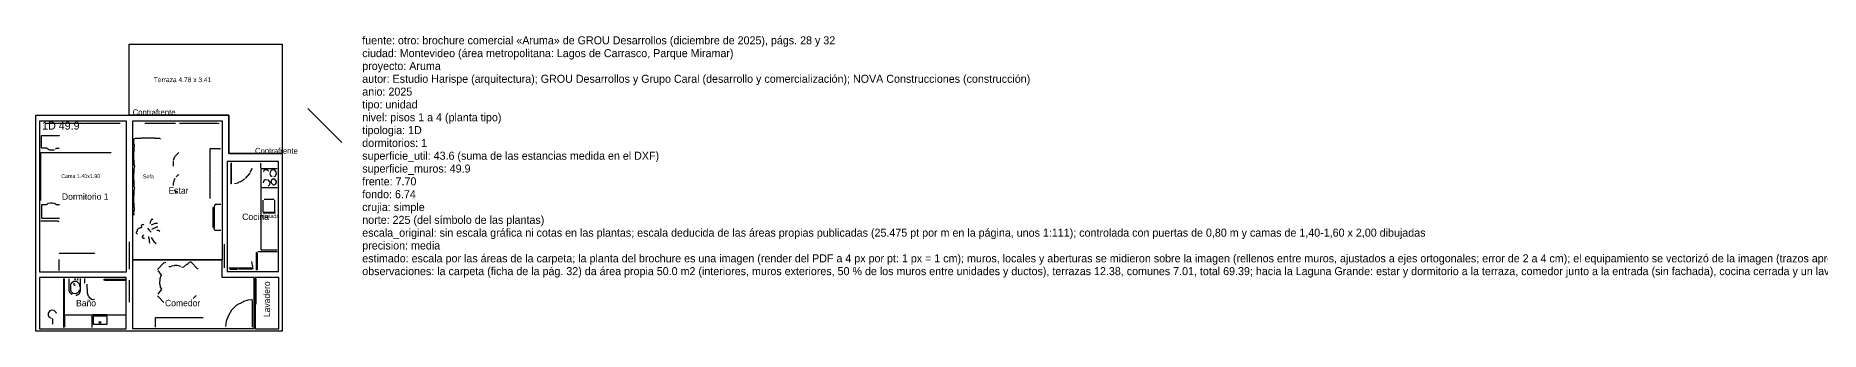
# Model space of a CAD drawing. Header units: metres. Extents: x 0 to 111, y 0 to 9.
# Drawn here: x 0 to 55.7, y 0 to 9.2 of the extents above; entities that cross this region are included whole.
import ezdxf

# ---------------------------------------------------------------- set-up
doc = ezdxf.new("R2010")
doc.units = ezdxf.units.M
for name, color, linetype in [('Trazo_Cotas', 9, 'Continuous'), ('Trazo_Datos', 7, 'Continuous'), ('Trazo_Entrada', 1, 'Continuous'), ('Trazo_Equipamiento', 8, 'Continuous'), ('Trazo_Estancias', 3, 'Continuous'), ('Trazo_Fachada', 30, 'Continuous'), ('Trazo_Norte', 1, 'Continuous'), ('Trazo_Puertas', 1, 'Continuous'), ('Trazo_Unidad', 7, 'Continuous'), ('Trazo_Ventanas', 5, 'Continuous')]:
    doc.layers.add(name, color=color, linetype=linetype)

msp = doc.modelspace()

# ---------------------------------------------------------------- linework, layer by layer
at = {"layer": 'Trazo_Cotas'}
msp.add_lwpolyline([(7.7, 5.54), (6.03, 5.54), (6.03, 6.74), (2.92, 6.74), (2.92, 8.95), (7.7, 8.95)], close=True, dxfattribs=at)
at = {"layer": 'Trazo_Entrada'}
msp.add_line((6.79, 0), (5.97, 0), dxfattribs=at)
at = {"layer": 'Trazo_Equipamiento', "color": 9}
for p, q in [((3.41, 6.49), (4.37, 6.49)), ((4.47, 5.58), (4.36, 5.46)), ((4.32, 4.41), (4.39, 4.32)), ((0.72, 2.24), (0.72, 1.9)), ((4.92, 1.02), (5.01, 1.12)), ((4, 0.9), (3.8, 1.11)), ((6.77, 0.13), (6.77, 0.96))]:
    msp.add_line(p, q, dxfattribs=at)
at = {"layer": 'Trazo_Equipamiento', "color": 8}
for p, q in [((7.03, 5.09), (7.03, 5.24)), ((7.03, 5.07), (7.03, 4.49)), ((7.04, 5.08), (7.54, 5.08)), ((7.04, 4.48), (7.54, 4.48)), ((7.11, 3.71), (7.11, 4.09)), ((7.14, 4.12), (7.45, 4.12)), ((7.47, 3.71), (7.47, 4.09)), ((7.46, 3.7), (7.12, 3.7)), ((6.92, 2.45), (6.92, 1.92)), ((6.03, 1.98), (6.77, 1.98)), ((6.06, 1.94), (6.3, 1.94)), ((0.87, 1.65), (0.87, 0.12)), ((0.89, 1.65), (0.89, 0.51)), ((2.79, 1.58), (2.15, 1.58)), ((6.88, 1.65), (6.88, 0.85)), ((1.75, 0.5), (0.9, 0.5)), ((1.76, 0.12), (1.76, 0.49))]:
    msp.add_line(p, q, dxfattribs=at)
at = {"layer": 'Trazo_Equipamiento', "color": 9}
for points in [[(0.3, 6.49), (0.33, 6.48), (0.36, 6.49), (1.5, 6.49), (1.51, 6.48), (1.55, 6.49), (2.64, 6.49)], [(4.49, 6.49), (4.53, 6.49), (4.54, 6.48), (4.58, 6.49), (5.67, 6.49), (5.71, 6.48), (5.73, 6.49)], [(0.16, 4.08), (0.16, 5.57), (0.17, 5.58), (2.35, 5.58), (2.36, 5.57)], [(0.58, 5.66), (0.56, 5.65), (0.43, 5.65), (0.34, 5.71), (0.19, 5.71), (0.18, 5.72), (0.18, 6.1), (0.19, 6.11), (0.73, 6.11), (0.74, 6.1)], [(0.62, 5.69), (0.65, 5.71), (0.72, 5.71), (0.73, 5.72)], [(3.9, 5.99), (3.87, 6.01), (3.73, 6.01), (3.72, 6.02), (3.29, 6.02), (3.28, 6.01), (3.11, 6.01), (3.07, 5.99), (3.06, 5.96), (3.06, 5.85), (3.08, 5.81), (3.08, 5.75), (3.07, 5.74), (3.07, 5.6), (3.06, 5.59), (3.06, 5.36), (3.07, 5.35), (3.07, 5.21), (3.09, 5.14), (3.07, 5.06), (3.07, 4.93), (3.06, 4.92), (3.07, 4.52), (3.09, 4.47), (3.07, 4.39), (3.07, 4.25), (3.06, 4.24), (3.06, 4.01), (3.07, 4), (3.07, 3.87), (3.08, 3.86), (3.08, 3.79), (3.06, 3.71), (3.07, 3.62)], [(5.77, 5.68), (5.76, 5.69), (5.45, 5.69), (5.44, 5.68), (5.44, 5.04), (5.43, 5.03), (5.44, 5), (5.44, 4.72), (5.43, 4.71), (5.44, 4.7), (5.44, 4.14)], [(4.3, 5.31), (4.29, 5.29), (4.29, 5.15)], [(4.3, 5.34), (4.33, 5.39), (4.33, 5.41), (4.35, 5.43), (4.35, 5.45)], [(4.35, 4.76), (4.31, 4.69), (4.31, 4.66), (4.29, 4.62), (4.29, 4.55)], [(4.47, 4.88), (4.44, 4.87), (4.39, 4.82)], [(0.74, 3.92), (0.73, 3.94), (0.65, 3.94), (0.59, 3.99), (0.53, 4), (0.45, 4), (0.38, 3.98), (0.34, 3.94), (0.19, 3.94), (0.18, 3.93), (0.18, 3.54), (0.19, 3.53), (0.73, 3.53), (0.74, 3.54)], [(5.78, 3.95), (5.61, 3.95), (5.58, 3.92), (5.57, 3.88)], [(0.72, 3.41), (0.69, 3.43), (0.16, 3.43)], [(3.66, 3.48), (3.64, 3.5), (3.61, 3.49), (3.6, 3.43), (3.58, 3.41), (3.58, 3.37), (3.57, 3.36)], [(3.62, 3.32), (3.73, 3.37), (3.79, 3.37), (3.8, 3.36)], [(5.54, 3.24), (5.54, 3.86), (5.56, 3.87)], [(5.78, 3.14), (5.6, 3.14), (5.57, 3.19), (5.57, 3.23), (5.58, 3.24), (5.58, 3.86), (5.57, 3.87)], [(3.18, 3.03), (3.15, 3.06), (3.15, 3.1), (3.18, 3.13), (3.18, 3.18), (3.21, 3.21), (3.27, 3.24), (3.31, 3.24), (3.32, 3.25), (3.31, 3.31), (3.33, 3.33), (3.37, 3.33), (3.38, 3.34)], [(3.37, 3.01), (3.33, 2.96), (3.33, 2.93), (3.37, 2.9), (3.4, 2.9)], [(3.49, 3.22), (3.54, 3.15), (3.61, 3.09)], [(3.52, 2.96), (3.52, 2.92), (3.54, 2.87), (3.54, 2.79), (3.56, 2.75)], [(3.61, 2.92), (3.69, 2.8), (3.76, 2.74)], [(3.81, 3.25), (3.77, 3.25), (3.62, 3.17)], [(3.78, 3.15), (3.84, 3.15), (3.88, 3.12)], [(0.73, 2.42), (0.75, 2.44), (1.84, 2.44), (1.85, 2.43)], [(4.04, 2.16), (4.03, 2.12), (4, 2.13), (3.8, 1.93)], [(3.81, 1.89), (3.92, 1.75), (3.88, 1.64), (3.87, 1.48), (3.88, 1.47), (3.89, 1.38), (3.93, 1.31), (3.81, 1.16)], [(4.53, 2.02), (4.42, 2.05), (4.34, 2.05), (4.33, 2.04), (4.24, 2.03), (4.2, 2.01), (4.16, 2.01)], [(4.55, 2.01), (4.58, 2), (4.63, 2.01), (4.72, 2.09), (4.74, 2.09), (4.8, 2.15)], [(5.07, 1.95), (5.05, 1.95), (4.86, 2.16), (4.81, 2.15)], [(6.77, 0.98), (6.75, 0.99), (6.74, 0.98), (6.63, 0.97), (6.49, 0.93), (6.47, 0.91), (6.43, 0.9), (6.4, 0.87), (6.36, 0.86), (6.26, 0.8), (6.12, 0.66), (6.02, 0.49), (5.95, 0.31), (5.93, 0.15)], [(3.74, 0.13), (3.74, 0.42), (3.75, 0.43), (5.23, 0.43)]]:
    msp.add_lwpolyline(points, dxfattribs=at)
at = {"layer": 'Trazo_Equipamiento', "color": 8}
for points in [[(6.09, 5.24), (6.09, 4.61), (6.11, 4.6), (6.12, 4.61), (6.12, 5.25)], [(6.75, 5.09), (6.74, 5.05), (6.69, 4.96)], [(7.27, 4.99), (7.22, 5.04), (7.16, 5.04), (7.13, 5.01), (7.12, 4.97)], [(7.44, 4.83), (7.48, 4.84), (7.52, 4.91), (7.51, 4.97), (7.47, 5.02), (7.45, 5.03), (7.38, 5.03), (7.34, 5), (7.32, 4.96), (7.32, 4.93)], [(6.21, 4.61), (6.32, 4.63), (6.36, 4.66), (6.41, 4.67), (6.52, 4.75)], [(6.68, 4.94), (6.68, 4.92), (6.54, 4.76)], [(7.03, 4.47), (7.03, 2.55), (7.04, 2.54), (7.54, 2.54)], [(7.12, 4.63), (7.13, 4.68), (7.16, 4.72), (7.18, 4.73), (7.25, 4.72), (7.31, 4.65), (7.3, 4.57), (7.26, 4.53)], [(7.39, 4.83), (7.37, 4.83), (7.33, 4.87), (7.32, 4.91)], [(7.47, 3.7), (7.48, 3.69), (7.47, 3.68), (7.12, 3.68), (7.11, 3.69)], [(6.91, 1.91), (6.9, 1.92), (6.9, 2.46), (6.91, 2.47)], [(6.94, 2.48), (6.95, 2.49), (7.54, 2.49)], [(6.78, 1.97), (6.77, 1.94), (6.33, 1.94)], [(6.78, 1.99), (6.78, 2.04), (6.77, 2.05), (6.75, 2.18)], [(1.14, 1.15), (1.09, 1.18), (1.05, 1.25), (1.05, 1.64)], [(1.36, 1.29), (1.35, 1.24), (1.3, 1.19), (1.26, 1.17), (1.17, 1.18), (1.11, 1.24), (1.1, 1.27), (1.1, 1.47), (1.11, 1.5), (1.17, 1.55), (1.19, 1.56), (1.27, 1.56), (1.36, 1.48), (1.37, 1.4)], [(1.21, 1.48), (1.2, 1.5), (1.19, 1.49), (1.19, 1.45), (1.2, 1.44), (1.24, 1.45)], [(1.25, 1.13), (1.29, 1.13), (1.35, 1.16), (1.37, 1.18), (1.4, 1.27), (1.4, 1.65)], [(1.52, 1.65), (1.52, 1.51), (1.53, 1.5)], [(1.84, 0.99), (1.77, 0.98), (1.73, 1), (1.67, 1.05), (1.67, 1.07), (1.65, 1.09), (1.62, 1.19), (1.61, 1.47)], [(2.14, 1.59), (2.13, 1.6), (2.14, 1.62), (2.79, 1.62)], [(0.65, 0.55), (0.64, 0.59), (0.58, 0.65), (0.49, 0.66), (0.44, 0.64), (0.39, 0.56), (0.39, 0.5), (0.41, 0.45), (0.48, 0.41)], [(0.51, 0.4), (0.52, 0.39), (0.52, 0.23), (0.51, 0.22)], [(0.89, 0.49), (0.9, 0.46), (0.9, 0.13)], [(2.79, 0.5), (2.25, 0.5), (2.24, 0.51), (1.77, 0.51), (1.76, 0.5)]]:
    msp.add_lwpolyline(points, dxfattribs=at)
for points in [[(7.35, 4.63), (7.42, 4.57), (7.45, 4.57), (7.49, 4.59), (7.52, 4.64), (7.52, 4.67), (7.47, 4.74), (7.41, 4.74), (7.36, 4.7), (7.35, 4.67)], [(1.21, 1.62), (1.23, 1.6), (1.24, 1.61), (1.23, 1.64)], [(1.31, 1.6), (1.33, 1.61), (1.32, 1.64), (1.3, 1.63)], [(2.22, 0.22), (2.23, 0.23), (2.23, 0.46), (2.22, 0.47), (1.8, 0.47), (1.79, 0.46), (1.79, 0.23), (1.8, 0.22)], [(2.01, 0.3), (2.03, 0.27), (2.01, 0.25), (1.99, 0.25), (1.98, 0.29)]]:
    msp.add_lwpolyline(points, close=True, dxfattribs=at)
at = {"layer": 'Trazo_Estancias', "color": 5}
msp.add_lwpolyline([(0.12, 6.55), (0.12, 1.85), (2.84, 1.85), (2.84, 6.55)], close=True, dxfattribs=at)
at = {"layer": 'Trazo_Estancias', "color": 2}
msp.add_lwpolyline([(3.02, 6.55), (3.02, 2.23), (5.83, 2.23), (5.83, 6.55)], close=True, dxfattribs=at)
at = {"layer": 'Trazo_Estancias', "color": 30}
msp.add_lwpolyline([(5.98, 5.29), (5.98, 1.86), (7.58, 1.86), (7.58, 5.29)], close=True, dxfattribs=at)
at = {"layer": 'Trazo_Estancias', "color": 40}
msp.add_lwpolyline([(3.02, 2.23), (3.02, 0.09), (6.82, 0.09), (6.82, 1.68), (5.82, 1.68), (5.82, 2.23)], close=True, dxfattribs=at)
at = {"layer": 'Trazo_Estancias', "color": 4}
msp.add_lwpolyline([(0.12, 1.68), (0.12, 0.08), (2.83, 0.08), (2.83, 1.68)], close=True, dxfattribs=at)
at = {"layer": 'Trazo_Estancias', "color": 6}
msp.add_lwpolyline([(6.85, 1.68), (6.85, 0.08), (7.59, 0.08), (7.59, 1.68)], close=True, dxfattribs=at)
at = {"layer": 'Trazo_Fachada'}
for p, q in [((0.02, 6.74), (6.03, 6.74)), ((6.03, 6.74), (6.03, 5.54)), ((6.03, 5.54), (7.67, 5.54))]:
    msp.add_line(p, q, dxfattribs=at)
at = {"layer": 'Trazo_Norte'}
msp.add_line((8.5, 6.95), (9.56, 5.89), dxfattribs=at)
at = {"layer": 'Trazo_Puertas'}
for p, q in [((2.93, 1.94), (2.93, 2.79)), ((5.9, 1.98), (5.9, 2.72)), ((2.93, 0.91), (2.93, 1.59))]:
    msp.add_line(p, q, dxfattribs=at)
at = {"layer": 'Trazo_Unidad'}
msp.add_lwpolyline([(7.7, 0), (0, 0), (0, 6.74), (6.03, 6.74), (6.03, 5.54), (7.7, 5.54)], close=True, dxfattribs=at)
at = {"layer": 'Trazo_Ventanas'}
for p, q in [((0.28, 6.74), (2.65, 6.74)), ((3.4, 6.74), (5.75, 6.74)), ((6.11, 5.54), (6.76, 5.54))]:
    msp.add_line(p, q, dxfattribs=at)

# ---------------------------------------------------------------- texts
at = {"layer": 'Trazo_Cotas'}
msp.add_text('Terraza 4.78 x 3.41', height=0.15, dxfattribs=at).set_placement((3.69, 7.77))
at = {"layer": 'Trazo_Datos'}
for s, p in [('fuente: otro: brochure comercial «Aruma» de GROU Desarrollos (diciembre de 2025), págs. 28 y 32', (10.2, 8.95)), ('ciudad: Montevideo (área metropolitana: Lagos de Carrasco, Parque Miramar)', (10.2, 8.55)), ('proyecto: Aruma', (10.2, 8.15)), ('autor: Estudio Harispe (arquitectura); GROU Desarrollos y Grupo Caral (desarrollo y comercialización); NOVA Construcciones (construcción)', (10.2, 7.75)), ('anio: 2025', (10.2, 7.35)), ('tipo: unidad', (10.2, 6.95)), ('nivel: pisos 1 a 4 (planta tipo)', (10.2, 6.55)), ('tipologia: 1D', (10.2, 6.15)), ('superficie_util: 43.6 (suma de las estancias medida en el DXF)', (10.2, 5.35)), ('dormitorios: 1', (10.2, 5.75)), ('superficie_muros: 49.9', (10.2, 4.95)), ('frente: 7.70', (10.2, 4.55)), ('fondo: 6.74', (10.2, 4.15)), ('crujia: simple', (10.2, 3.75)), ('norte: 225 (del símbolo de las plantas)', (10.2, 3.35)), ('escala_original: sin escala gráfica ni cotas en las plantas; escala deducida de las áreas propias publicadas (25.475 pt por m en la página, unos 1:111); controlada con puertas de 0,80 m y camas de 1,40-1,60 x 2,00 dibujadas', (10.2, 2.95)), ('precision: media', (10.2, 2.55)), ('estimado: escala por las áreas de la carpeta; la planta del brochure es una imagen (render del PDF a 4 px por pt: 1 px = 1 cm); muros, locales y aberturas se midieron sobre la imagen (rellenos entre muros, ajustados a ejes ortogonales; error de 2 a 4 cm); el equipamiento se vectorizó de la imagen (trazos aproximados) y los nombres de los muebles son medidas nominales; Estar, Comedor y Cocina integrada son un mismo ambiente: sus límites, sin muro, se trazaron según el amueblamiento del plano', (10.2, 2.15)), ('observaciones: la carpeta (ficha de la pág. 32) da área propia 50.0 m2 (interiores, muros exteriores, 50 % de los muros entre unidades y ductos), terrazas 12.38, comunes 7.01, total 69.39; hacia la Laguna Grande: estar y dormitorio a la terraza, comedor junto a la entrada (sin fachada), cocina cerrada y un lavadero chico en la entrada; se entra desde el palier (abajo); unidades 102 a 402; terrazas en Trazo_Cotas, fuera del contorno; Aruma, frente a la Laguna Grande de los Lagos de Carrasco (Parque Miramar), con el Parque Roosevelt del otro lado; edificio exento de 5 pisos y 37 apartamentos; la calle y el acceso están arriba en las plantas (Parque Roosevelt) y la laguna abajo', (10.2, 1.75))]:
    msp.add_text(s, height=0.25, dxfattribs=at).set_placement(p)
at = {"layer": 'Trazo_Equipamiento', "color": 8}
for s, p in [('Cama 1.40x1.90', (0.8, 4.78)), ('Sofa', (3.35, 4.77)), ('Mesada', (7.02, 3.53))]:
    msp.add_text(s, height=0.12, dxfattribs=at).set_placement(p)
at = {"layer": 'Trazo_Estancias', "color": 2}
msp.add_text('Estar', height=0.2, dxfattribs=at).set_placement((4.15, 4.29))
at = {"layer": 'Trazo_Estancias', "color": 5}
msp.add_text('Dormitorio 1', height=0.2, dxfattribs=at).set_placement((0.82, 4.1))
at = {"layer": 'Trazo_Estancias', "color": 30}
msp.add_text('Cocina', height=0.2, dxfattribs=at).set_placement((6.45, 3.47))
at = {"layer": 'Trazo_Estancias', "color": 6}
msp.add_text('Lavadero', height=0.2, rotation=90, dxfattribs=at).set_placement((7.32, 0.44))
at = {"layer": 'Trazo_Estancias', "color": 4}
msp.add_text('Baño', height=0.2, dxfattribs=at).set_placement((1.26, 0.78))
at = {"layer": 'Trazo_Estancias', "color": 40}
msp.add_text('Comedor', height=0.2, dxfattribs=at).set_placement((4.04, 0.78))
at = {"layer": 'Trazo_Fachada'}
for p in [(3.03, 6.74), (6.85, 5.54)]:
    msp.add_text('Contrafrente', height=0.18, dxfattribs=at).set_placement(p)
at = {"layer": 'Trazo_Unidad'}
msp.add_text('1D 49.9', height=0.25, dxfattribs=at).set_placement((0.2, 6.29))

doc.saveas('drawing.dxf')
